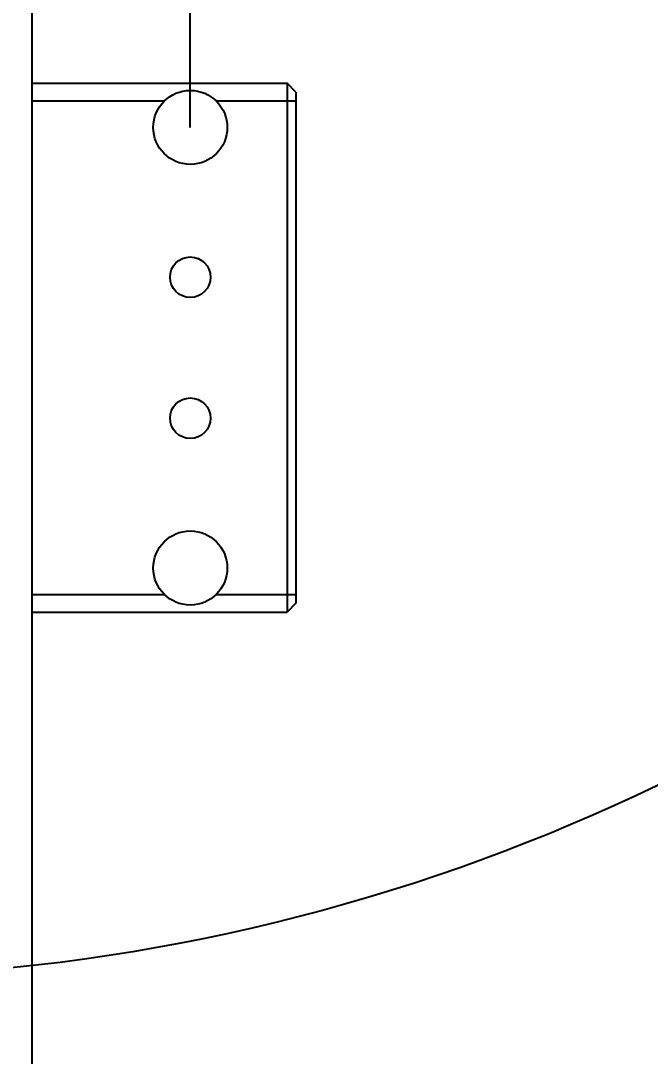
# Model space of a CAD drawing. Header units: millimetres. Extents: x 1409 to 26878, y 589 to 5187.
# Drawn here: x 5798.1 to 5833.8, y 2231.6 to 2290.4 of the extents above; entities that cross this region are included whole.
import ezdxf

# ---------------------------------------------------------------- set-up
doc = ezdxf.new("R2010")
doc.units = ezdxf.units.MM
doc.layers.add('02___PRT_ALL_AXES', color=7, linetype='Continuous')
doc.styles.get("Standard").update_dxf_attribs({"font": 'arial.ttf'})
doc.dimstyles.new('DIMSTYLE_5-scale4', dxfattribs={"dimscale": 2, "dimtxt": 20, "dimasz": 20, "dimexe": 1, "dimexo": 0, "dimgap": 1.25, "dimtad": 1, "dimzin": 9, "dimdsep": 46, "dimtxsty": 'Standard', "dimcen": 0.09, "dimclre": 256, "dimclrt": 256, "dimadec": 1, "dimazin": 2, "dimtp": 0.15, "dimtm": 0.15, "dimtfac": 0.8, "dimtmove": 0, "dimatfit": 3, "dimfxl": 1, "dimtolj": 1, "dimarcsym": 0})

# ---------------------------------------------------------------- blocks, each defined once
blk = doc.blocks.new('*D22')
at = {"lineweight": -2, "transparency": 16777216}
for p, q in [((5207.709, 2284.345), (5207.709, 2474.104)), ((5807.709, 2284.345), (5807.709, 2474.104))]:
    blk.add_line(p, q, dxfattribs=at)
at = {"color": 0, "lineweight": -2, "transparency": 16777216}
blk.add_line((5247.709, 2472.104), (5767.709, 2472.104), dxfattribs=at)
at = {"color": 0, "transparency": 16777216}
for points in [[(5247.709, 2478.771), (5247.709, 2465.437), (5207.709, 2472.104)], [(5767.709, 2478.771), (5767.709, 2465.437), (5807.709, 2472.104)]]:
    blk.add_solid(points, dxfattribs=at)
at = {"layer": 'Defpoints', "color": 0, "transparency": 16777216}
for p in [(5807.709, 2472.104), (5207.709, 2284.345), (5807.709, 2284.345)]:
    blk.add_point(p, dxfattribs=at)
at = {"transparency": 16777216, "insert": (5507.709, 2500.498), "char_height": 40, "attachment_point": 5}
blk.add_mtext('\\A1;600 [1\'-11 5/8"]', dxfattribs=at)

msp = doc.modelspace()

# ---------------------------------------------------------------- linework, layer by layer
at = {"color": 7, "linetype": 'Continuous'}
for p, q in [((5798.709, 2346.8453), (5798.709, 1674.3453)), ((5798.709, 2286.8453), (5813.209, 2286.8453)), ((5813.209, 2286.8453), (5813.209, 2256.8453)), ((5813.709, 2286.3453), (5813.209, 2286.8453)), ((5813.709, 2286.3453), (5813.709, 2257.3453)), ((5809.1787, 2285.8453), (5813.709, 2285.8453)), ((5809.1787, 2257.8453), (5813.709, 2257.8453)), ((5813.709, 2257.3453), (5813.209, 2256.8453)), ((5798.709, 2256.8453), (5813.209, 2256.8453))]:
    msp.add_line(p, q, dxfattribs=at)
at = {"color": 1}
msp.add_circle((5786.209, 2346.8453), 110.7653, dxfattribs=at)
at = {"layer": '02___PRT_ALL_AXES', "color": 7, "linetype": 'Continuous'}
for p, q in [((5798.709, 2285.8453), (5806.2393, 2285.8453)), ((5798.709, 2257.8453), (5806.2393, 2257.8453))]:
    msp.add_line(p, q, dxfattribs=at)
for centre, radius in [((5807.709, 2284.3453), 2.1), ((5807.709, 2275.8453), 1.15), ((5807.709, 2267.8453), 1.15), ((5807.709, 2259.3453), 2.1)]:
    msp.add_circle(centre, radius, dxfattribs=at)

# ---------------------------------------------------------------- dimensions: what is measured, and where the dimension line sits
dim = msp.add_linear_dim(base=(5807.709, 2472.1041), p1=(5207.709, 2284.3453), p2=(5807.709, 2284.3453), dimstyle='DIMSTYLE_5-scale4')
dim.commit()
dim.dimension.update_dxf_attribs({"geometry": '*D22', "text_midpoint": (5507.709, 2500.4977)})

doc.saveas('drawing.dxf')
